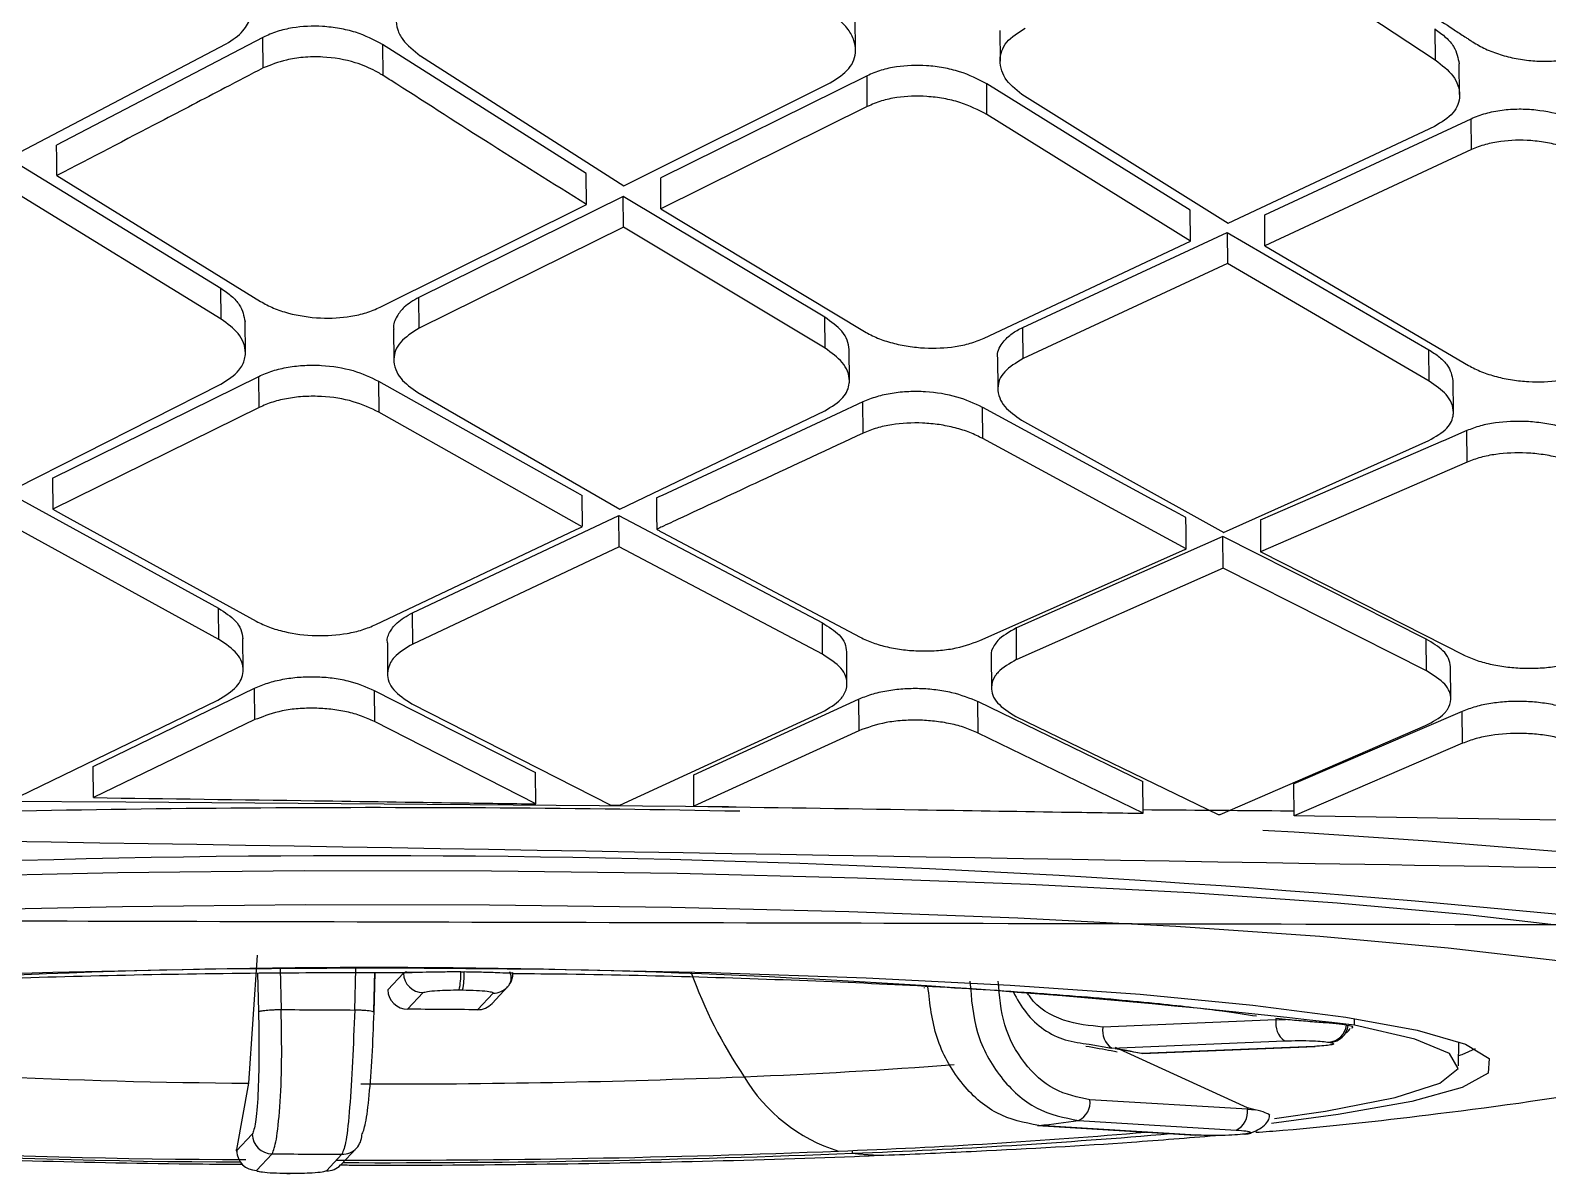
# Model space of a CAD drawing. Extents: x 832 to 912, y 781 to 934.
# Drawn here: x 855.967 to 856.864, y 877.832 to 878.508 of the extents above; entities that cross this region are included whole.
import ezdxf

# ---------------------------------------------------------------- set-up
doc = ezdxf.new("R2010")
doc.units = 0
doc.header["$MEASUREMENT"] = 0
doc.layers.add('1', color=4, linetype='Continuous')

# ---------------------------------------------------------------- blocks, each defined once
blk = doc.blocks.new('pillow top view')
at = {"layer": '1', "color": 3, "linetype": 'Continuous', "lineweight": 25}
for p, q in [((4.05347, -5.31982), (4.17063, -5.40407)), ((3.47854, -5.36321), (3.35411, -5.4219)), ((3.47798, -5.38127), (3.47854, -5.36322)), ((3.33225, -5.4253), (3.4567, -5.36615)), ((3.54906, -5.3703), (3.5485, -5.38837)), ((3.66632, -5.45129), (3.54906, -5.3703)), ((3.82834, -5.38438), (3.8289, -5.36625)), ((3.5711, -5.3778), (3.68833, -5.45935)), ((3.91405, -5.37642), (3.91348, -5.39457)), ((4.1712, -5.38586), (4.17063, -5.40403)), ((3.83453, -5.40009), (3.71021, -5.45557)), ((3.83397, -5.41826), (3.83453, -5.40011)), ((3.68833, -5.45935), (3.81268, -5.40338)), ((3.90448, -5.42589), (3.90504, -5.40772)), ((4.02235, -5.48709), (3.90504, -5.40771)), ((4.18421, -5.42522), (4.18477, -5.40698)), ((3.83397, -5.41826), (3.70964, -5.47377)), ((4.04434, -5.4959), (3.92705, -5.41591)), ((4.02178, -5.5054), (3.90448, -5.42589)), ((3.33152, -5.43254), (3.44773, -5.51041)), ((3.35355, -5.43999), (3.47087, -5.5191)), ((4.16857, -5.44338), (4.04433, -5.4959)), ((4.06622, -5.49167), (4.19044, -5.43968)), ((4.18987, -5.45798), (4.19044, -5.4397)), ((3.44716, -5.52859), (3.33095, -5.45066)), ((3.66576, -5.46947), (3.66632, -5.4513)), ((3.70964, -5.47377), (3.71021, -5.45559)), ((4.18987, -5.45798), (4.06565, -5.51001)), ((3.54141, -5.52529), (3.66575, -5.46947)), ((3.68762, -5.46563), (3.56449, -5.52045)), ((3.68705, -5.48386), (3.68762, -5.46567)), ((3.80389, -5.54174), (3.68763, -5.46563)), ((3.70964, -5.47377), (3.82701, -5.55115)), ((3.68705, -5.48386), (3.56392, -5.5387)), ((3.80332, -5.56006), (3.68706, -5.48386)), ((4.02178, -5.5054), (4.02235, -5.4871)), ((4.06565, -5.51001), (4.06622, -5.4917)), ((3.89754, -5.55777), (4.02178, -5.5054)), ((3.92063, -5.55247), (4.04366, -5.5011)), ((4.04366, -5.50113), (4.04309, -5.51946)), ((4.04366, -5.5011), (4.15999, -5.57517)), ((3.44716, -5.52859), (3.44773, -5.51041)), ((4.06565, -5.51001), (4.18309, -5.5854)), ((3.56392, -5.5387), (3.56449, -5.52046)), ((4.04309, -5.51946), (3.92006, -5.57086)), ((4.15942, -5.59366), (4.04309, -5.51946)), ((3.46076, -5.5489), (3.46132, -5.53068)), ((3.54887, -5.53865), (3.5483, -5.55691)), ((3.80332, -5.56006), (3.80389, -5.54174)), ((3.92006, -5.57085), (3.92063, -5.55248)), ((3.81694, -5.57968), (3.81751, -5.56132)), ((3.32192, -5.62366), (3.44547, -5.56707)), ((3.34383, -5.61856), (3.46815, -5.56331)), ((3.46758, -5.58158), (3.46815, -5.56332)), ((3.53872, -5.56897), (3.53815, -5.58726)), ((3.53872, -5.56897), (3.65356, -5.63963)), ((3.90504, -5.56977), (3.90447, -5.58817)), ((3.56159, -5.57659), (3.67823, -5.6502)), ((4.15942, -5.59366), (4.15999, -5.57517)), ((3.46756, -5.58167), (3.34326, -5.63685)), ((3.65569, -5.6598), (3.53815, -5.58727)), ((3.67823, -5.6502), (3.80168, -5.59698)), ((3.82438, -5.59265), (3.80814, -5.59942)), ((3.82381, -5.61107), (3.82438, -5.59266)), ((4.17306, -5.6125), (4.17364, -5.59397)), ((3.80814, -5.59942), (3.70352, -5.64311)), ((3.89436, -5.61712), (3.89494, -5.59867)), ((3.99305, -5.65718), (3.89517, -5.59882)), ((3.91778, -5.60712), (4.0345, -5.67827)), ((3.34383, -5.61856), (3.34326, -5.63684)), ((4.01196, -5.68709), (3.89436, -5.61712)), ((4.18055, -5.62382), (4.16644, -5.62927)), ((4.17997, -5.64244), (4.18055, -5.62383)), ((3.32125, -5.6286), (3.43883, -5.69931)), ((4.03449, -5.67827), (4.15783, -5.62882)), ((4.16643, -5.62927), (4.06377, -5.66905)), ((3.34326, -5.63683), (3.34936, -5.6406)), ((3.34936, -5.64058), (3.46083, -5.7079)), ((3.65357, -5.63963), (3.65625, -5.64125)), ((3.65624, -5.64127), (3.65567, -5.65969)), ((4.17997, -5.64244), (4.05587, -5.69056)), ((3.43826, -5.71771), (3.32068, -5.64692)), ((3.55336, -5.70654), (3.6776, -5.65398)), ((3.65165, -5.66149), (3.65564, -5.65981)), ((3.67703, -5.67243), (3.6776, -5.654)), ((3.67761, -5.65396), (3.79526, -5.7222)), ((4.00621, -5.66481), (3.99305, -5.65718)), ((3.53139, -5.71268), (3.65165, -5.66149)), ((3.70296, -5.66499), (3.81723, -5.73157)), ((4.01254, -5.66845), (4.00621, -5.66481)), ((4.06377, -5.66906), (4.05643, -5.67191)), ((3.67703, -5.67243), (3.55279, -5.72503)), ((3.79468, -5.74077), (3.67703, -5.67243)), ((3.88782, -5.7364), (4.01107, -5.68743)), ((4.03391, -5.68068), (3.90978, -5.72977)), ((4.03333, -5.69935), (4.03391, -5.68072)), ((4.15166, -5.74606), (4.0339, -5.68067)), ((4.05633, -5.69082), (4.17361, -5.7563)), ((3.43826, -5.71771), (3.43883, -5.69931)), ((4.03333, -5.69935), (3.9092, -5.74842)), ((4.15107, -5.76485), (4.03333, -5.69934)), ((3.55278, -5.72503), (3.55336, -5.70657)), ((3.45192, -5.73628), (3.45249, -5.71785)), ((3.53777, -5.72365), (3.53719, -5.74212)), ((3.79468, -5.74077), (3.79526, -5.7222)), ((3.90919, -5.74842), (3.90977, -5.72977)), ((3.80836, -5.75854), (3.80894, -5.73994)), ((3.36101, -5.78975), (3.45826, -5.74744)), ((3.45768, -5.76592), (3.45826, -5.74745)), ((3.89421, -5.74591), (3.89363, -5.76458)), ((4.15107, -5.76485), (4.15166, -5.74606)), ((3.3167, -5.80589), (3.43631, -5.75358)), ((3.52887, -5.75148), (3.5283, -5.76997)), ((3.52887, -5.75148), (3.62231, -5.80377)), ((3.45768, -5.76592), (3.36043, -5.80822)), ((3.55087, -5.76033), (3.66592, -5.82479)), ((3.71565, -5.80884), (3.81475, -5.76815)), ((3.81475, -5.76818), (3.81417, -5.7868)), ((4.16479, -5.78171), (4.16537, -5.7629)), ((3.62173, -5.82236), (3.5283, -5.76997)), ((3.67138, -5.82509), (3.79279, -5.77494)), ((3.88478, -5.791), (3.88536, -5.77232)), ((3.88537, -5.77233), (3.98092, -5.82343)), ((3.81417, -5.7868), (3.71507, -5.82749)), ((3.90733, -5.78195), (4.02456, -5.84471)), ((3.36043, -5.80822), (3.36101, -5.78975)), ((3.98034, -5.84222), (3.88479, -5.79099)), ((4.17123, -5.78953), (4.07, -5.82838)), ((4.17064, -5.8084), (4.17123, -5.78957)), ((3.37956, -5.81169), (3.1756, -5.80222)), ((3.62173, -5.82237), (3.62231, -5.8038)), ((4.02576, -5.84478), (4.14924, -5.7971)), ((3.7354, -5.82861), (3.37956, -5.81169)), ((3.71507, -5.82748), (3.71565, -5.80884)), ((4.17064, -5.8084), (4.06942, -5.84723)), ((3.98034, -5.84222), (3.98092, -5.82347)), ((4.06941, -5.84722), (4.07, -5.82838)), ((4.31223, -5.86102), (4.06941, -5.84722))]:
    blk.add_line(p, q, dxfattribs=at)
at = {"layer": '1', "color": 3, "linetype": 'Continuous', "lineweight": 25, "flags": 128}
for points in [[(3.35355, -5.43999), (3.35387, -5.42987), (3.35411, -5.42191)], [(3.70016, -5.64451), (3.69984, -5.65486), (3.69958, -5.66298)], [(4.01196, -5.68709), (4.01228, -5.67665), (4.01254, -5.66845)], [(4.05645, -5.6719), (4.05612, -5.68235), (4.05587, -5.69056)]]:
    blk.add_lwpolyline(points, dxfattribs=at)
at = {"layer": '1', "color": 3, "linetype": 'Continuous', "lineweight": 25}
for points, knots in [([(4.33222, -1.91819), (4.37615, -2.05202), (4.46414, -2.32008), (4.58992, -2.7209), (4.71185, -3.11896), (4.8279, -3.51184), (4.93822, -3.8969), (5.03352, -4.23913), (5.11498, -4.53486), (5.18361, -4.78407), (5.24644, -5.0114), (5.30431, -5.21191), (5.35546, -5.38609), (5.40006, -5.53543), (5.43883, -5.66484), (5.4612, -5.73715), (5.47239, -5.7733)], [0, 0, 0, 0, 0.082589, 0.165416, 0.24837, 0.331192, 0.414034, 0.497446, 0.56062, 0.623393, 0.686188, 0.749611, 0.812567, 0.875073, 0.937549, 1, 1, 1, 1]), ([(4.29955, -1.92834), (4.33991, -2.06047), (4.4207, -2.32495), (4.53313, -2.72131), (4.64096, -3.1154), (4.7429, -3.50507), (4.84022, -3.88753), (4.92542, -4.22833), (5.00039, -4.52398), (5.06579, -4.77414), (5.12845, -5.00315), (5.18871, -5.20562), (5.24508, -5.38058), (5.29672, -5.52973), (5.34485, -5.65758), (5.37292, -5.72909), (5.38695, -5.76483)], [0, 0, 0, 0, 0.082411, 0.164951, 0.247638, 0.330248, 0.412935, 0.496232, 0.559503, 0.622548, 0.685579, 0.749219, 0.81255, 0.875197, 0.937632, 1, 1, 1, 1]), ([(5.16254, -5.71699), (5.14672, -5.67993), (5.1151, -5.60584), (5.06188, -5.47615), (5.00243, -5.3291), (4.93696, -5.16155), (4.86883, -4.97164), (4.7929, -4.76036), (4.71696, -4.53307), (4.61858, -4.24651), (4.49846, -3.8956), (4.35336, -3.48116), (4.20102, -3.05905), (4.04201, -2.63322), (3.92987, -2.34806), (3.87384, -2.20559)], [0, 0, 0, 0, 0.062561, 0.125095, 0.187382, 0.249789, 0.312754, 0.37631, 0.439124, 0.501607, 0.601699, 0.701611, 0.80118, 0.900668, 1, 1, 1, 1]), ([(3.88849, -2.20063), (3.93499, -2.31884), (4.0304, -2.56134), (4.16529, -2.92083), (4.29822, -3.28421), (4.42385, -3.63862), (4.54323, -3.98279), (4.63459, -4.24928), (4.70171, -4.44513), (4.74735, -4.57917), (4.79163, -4.70904), (4.83403, -4.83305), (4.87514, -4.9492), (4.91395, -5.05924), (4.94951, -5.16211), (4.98371, -5.25734), (5.01474, -5.34013), (5.04196, -5.41128), (5.06675, -5.47739), (5.08991, -5.53862), (5.11537, -5.60226), (5.14287, -5.6615), (5.15672, -5.69966), (5.16302, -5.71702)], [0, 0, 0, 0, 0.082249, 0.168726, 0.250938, 0.337838, 0.421226, 0.501438, 0.538138, 0.573957, 0.608923, 0.645818, 0.681064, 0.714276, 0.751294, 0.786327, 0.81865, 0.848238, 0.87506, 0.90615, 0.934321, 0.970126, 1, 1, 1, 1]), ([(3.48667, -3.04643), (3.56128, -3.18289), (3.71085, -3.45648), (3.9182, -3.85929), (4.11333, -4.24858), (4.27446, -4.57818), (4.40569, -4.84839), (4.51016, -5.06345), (4.60743, -5.26186), (4.6972, -5.44124), (4.78021, -5.6021), (4.82809, -5.68841), (4.85198, -5.73147)], [0, 0, 0, 0, 0.128088, 0.256805, 0.38361, 0.50883, 0.593009, 0.67492, 0.754537, 0.836903, 0.918629, 1, 1, 1, 1]), ([(4.07605, -5.30961), (4.09803, -5.32575), (4.12959, -5.3489), (4.16534, -5.37456), (4.18115, -5.38581), (4.188, -5.39069), (4.1913, -5.39302), (4.19256, -5.39392), (4.19319, -5.39437)], [0, 0, 0, 0, 0.562918, 0.808024, 0.915709, 0.967637, 0.983716, 1, 1, 1, 1]), ([(3.4567, -5.36616), (3.46044, -5.3639), (3.46746, -5.35966), (3.4721, -5.35128), (3.47275, -5.34362), (3.47027, -5.33587), (3.46568, -5.33003), (3.46104, -5.32615), (3.45942, -5.32467), (3.45884, -5.32414)], [0, 0, 0, 0, 0.2171551, 0.4080715, 0.5726587, 0.7109035, 0.9076097, 0.9667724, 1, 1, 1, 1]), ([(3.57321, -5.33622), (3.57269, -5.33647), (3.57123, -5.33718), (3.56691, -5.33968), (3.56034, -5.34535), (3.55695, -5.35365), (3.55798, -5.36169), (3.56147, -5.36954), (3.56732, -5.37456), (3.57109, -5.3778)], [0, 0, 0, 0, 0.027526, 0.078471, 0.250161, 0.499442, 0.636013, 0.765093, 1, 1, 1, 1]), ([(3.54907, -5.37029), (3.5441, -5.36739), (3.53659, -5.363), (3.52397, -5.35956), (3.51139, -5.35754), (3.49856, -5.35767), (3.48669, -5.35989), (3.48132, -5.36207), (3.47854, -5.3632)], [0, 0, 0, 0, 0.246131, 0.372295, 0.500368, 0.730427, 0.860368, 1, 1, 1, 1]), ([(3.81268, -5.40339), (3.81689, -5.40095), (3.82529, -5.39609), (3.82884, -5.3867), (3.82796, -5.37871), (3.82476, -5.372), (3.82012, -5.36698), (3.81638, -5.36407), (3.81518, -5.36301), (3.81478, -5.36266)], [0, 0, 0, 0, 0.249746, 0.498459, 0.627674, 0.774881, 0.932447, 0.977427, 1, 1, 1, 1]), ([(3.47798, -5.38127), (3.47029, -5.3849), (3.44955, -5.39469), (3.40807, -5.41428), (3.37429, -5.43021), (3.35355, -5.43999)], [0, 0, 0, 0, 0.185472, 0.5, 1, 1, 1, 1]), ([(3.5485, -5.38837), (3.54834, -5.38829), (3.54791, -5.38808), (3.54653, -5.38719), (3.54185, -5.38426), (3.53116, -5.37925), (3.51604, -5.37602), (3.50216, -5.37569), (3.48958, -5.37714), (3.48242, -5.37969), (3.47798, -5.38127)], [0, 0, 0, 0, 0.009123, 0.024538, 0.074531, 0.251184, 0.500268, 0.650083, 0.783383, 1, 1, 1, 1]), ([(3.92705, -5.41592), (3.92327, -5.41274), (3.91741, -5.40781), (3.91391, -5.40016), (3.91292, -5.3924), (3.91651, -5.38297), (3.92491, -5.3781), (3.92912, -5.37567)], [0, 0, 0, 0, 0.234544, 0.36383, 0.500926, 0.750036, 1, 1, 1, 1]), ([(3.66575, -5.46947), (3.64633, -5.45627), (3.6088, -5.43076), (3.57114, -5.40412), (3.55265, -5.39131), (3.55233, -5.39108), (3.55224, -5.39101), (3.55103, -5.39021), (3.54982, -5.38934), (3.54861, -5.38844), (3.54852, -5.38839), (3.5485, -5.38838), (3.5485, -5.38837)], [0, 0, 0, 0, 0.496895, 0.960011, 0.966047, 0.967674, 0.96828, 0.968368, 0.997887, 0.999402, 0.999936, 1, 1, 1, 1]), ([(4.1712, -5.38586), (4.17339, -5.38759), (4.17773, -5.391), (4.18344, -5.39832), (4.18418, -5.40358), (4.18465, -5.40699)], [0, 0, 0, 0, 0.265859, 0.524127, 1, 1, 1, 1]), ([(3.90504, -5.40771), (3.90006, -5.40484), (3.89253, -5.40051), (3.8799, -5.39703), (3.8673, -5.39495), (3.85449, -5.39495), (3.84265, -5.39698), (3.8373, -5.39903), (3.83453, -5.40009)], [0, 0, 0, 0, 0.246352, 0.372406, 0.500286, 0.730557, 0.860468, 1, 1, 1, 1]), ([(4.19319, -5.39437), (4.19558, -5.39592), (4.20037, -5.399), (4.20907, -5.40266), (4.21847, -5.40541), (4.22822, -5.40711), (4.23846, -5.40777), (4.24879, -5.40721), (4.25748, -5.40529), (4.26198, -5.40366), (4.26366, -5.40305)], [0, 0, 0, 0, 0.124901, 0.249759, 0.374787, 0.500091, 0.622293, 0.766305, 0.912629, 1, 1, 1, 1]), ([(4.17063, -5.40407), (4.17444, -5.40729), (4.18033, -5.41227), (4.1838, -5.41985), (4.18476, -5.42741), (4.18115, -5.43653), (4.17277, -5.44109), (4.16858, -5.44338)], [0, 0, 0, 0, 0.235741, 0.364658, 0.500763, 0.749747, 1, 1, 1, 1]), ([(3.90448, -5.42589), (3.8995, -5.42303), (3.89197, -5.41869), (3.87933, -5.41521), (3.86673, -5.41313), (3.85392, -5.41312), (3.84208, -5.41515), (3.83674, -5.4172), (3.83397, -5.41826)], [0, 0, 0, 0, 0.246337, 0.37239, 0.500271, 0.730594, 0.860499, 1, 1, 1, 1]), ([(4.19044, -5.43968), (4.19327, -5.43866), (4.19882, -5.43667), (4.20868, -5.43517), (4.2188, -5.43489), (4.23183, -5.43609), (4.24729, -5.43995), (4.2565, -5.44528), (4.26093, -5.44784)], [0, 0, 0, 0, 0.14305, 0.280701, 0.413089, 0.540343, 0.779105, 1, 1, 1, 1]), ([(4.26036, -5.46615), (4.25992, -5.46593), (4.25858, -5.46526), (4.25366, -5.4621), (4.24577, -5.45855), (4.23507, -5.45554), (4.22251, -5.45342), (4.20974, -5.45328), (4.19794, -5.4551), (4.19262, -5.457), (4.18987, -5.45799)], [0, 0, 0, 0, 0.0247184, 0.074696, 0.2510237, 0.3742962, 0.5008329, 0.7312498, 0.8609096, 1, 1, 1, 1]), ([(3.44772, -5.51041), (3.44989, -5.512), (3.45417, -5.51515), (3.45993, -5.52212), (3.46074, -5.5273), (3.46126, -5.53068)], [0, 0, 0, 0, 0.260776, 0.515971, 1, 1, 1, 1]), ([(3.47087, -5.5191), (3.47331, -5.52055), (3.47815, -5.52344), (3.48971, -5.5278), (3.50562, -5.5309), (3.52161, -5.53059), (3.53343, -5.5284), (3.5387, -5.52634), (3.54141, -5.52529)], [0, 0, 0, 0, 0.128074, 0.254236, 0.50057, 0.734249, 0.863183, 1, 1, 1, 1]), ([(3.56449, -5.52045), (3.56127, -5.52216), (3.55559, -5.52518), (3.55066, -5.5314), (3.54857, -5.53582), (3.54894, -5.53846), (3.54897, -5.53865)], [0, 0, 0, 0, 0.358914, 0.634687, 0.974177, 1, 1, 1, 1]), ([(3.44548, -5.56708), (3.44963, -5.56463), (3.45655, -5.56057), (3.46005, -5.55388), (3.46104, -5.54846), (3.46025, -5.54331), (3.45664, -5.53608), (3.45085, -5.53151), (3.44716, -5.5286)], [0, 0, 0, 0, 0.248695, 0.413883, 0.499183, 0.640335, 0.770953, 1, 1, 1, 1]), ([(-5.25368, -5.53677), (-5.15456, -5.54067), (-4.95245, -5.54863), (-4.66402, -5.55976), (-4.40503, -5.56968), (-4.196, -5.57765), (-4.01994, -5.58433), (-3.85576, -5.59055), (-3.68111, -5.59715), (-3.46582, -5.60528), (-3.20411, -5.61515), (-2.89148, -5.62693), (-2.55016, -5.63978), (-2.02547, -5.65968), (-1.33762, -5.68613), (-0.50485, -5.71914), (0.42983, -5.757), (1.47143, -5.80044), (2.36703, -5.83885), (3.00543, -5.8661), (3.40365, -5.88307), (3.83664, -5.90146), (4.28532, -5.92042), (4.58969, -5.93293), (4.73766, -5.93901)], [0, 0, 0, 0, 0.029764, 0.060686, 0.086609, 0.107532, 0.123453, 0.139473, 0.156828, 0.175894, 0.204114, 0.235404, 0.269759, 0.306592, 0.392937, 0.476282, 0.556631, 0.673579, 0.789037, 0.825557, 0.865275, 0.908612, 0.955569, 1, 1, 1, 1]), ([(3.56392, -5.5387), (3.55973, -5.54112), (3.55134, -5.54597), (3.54773, -5.55484), (3.54874, -5.56226), (3.55231, -5.56937), (3.55799, -5.5738), (3.56159, -5.57659)], [0, 0, 0, 0, 0.248843, 0.498576, 0.642413, 0.774046, 1, 1, 1, 1]), ([(3.81745, -5.56132), (3.81731, -5.55949), (3.81706, -5.55588), (3.81333, -5.54901), (3.80756, -5.54457), (3.80389, -5.54174)], [0, 0, 0, 0, 0.271166, 0.53663, 1, 1, 1, 1]), ([(3.82701, -5.55116), (3.82945, -5.55258), (3.8343, -5.5554), (3.84308, -5.55865), (3.85244, -5.56101), (3.86504, -5.56278), (3.87781, -5.56268), (3.8896, -5.56068), (3.89484, -5.55876), (3.89755, -5.55778)], [0, 0, 0, 0, 0.127983, 0.253953, 0.378195, 0.501104, 0.73439, 0.863197, 1, 1, 1, 1]), ([(3.90514, -5.56977), (3.90511, -5.5696), (3.90464, -5.56666), (3.90725, -5.56182), (3.91279, -5.55634), (3.91767, -5.55369), (3.92034, -5.55259), (3.92063, -5.55247)], [0, 0, 0, 0, 0.023704, 0.424551, 0.7212, 0.969632, 1, 1, 1, 1]), ([(3.46815, -5.5633), (3.47083, -5.56226), (3.47613, -5.56021), (3.48555, -5.55841), (3.4954, -5.5577), (3.50845, -5.55827), (3.52446, -5.56144), (3.53403, -5.56649), (3.53872, -5.56897)], [0, 0, 0, 0, 0.135486, 0.267666, 0.39671, 0.52282, 0.76588, 1, 1, 1, 1]), ([(3.80169, -5.59698), (3.80582, -5.59468), (3.8136, -5.59035), (3.81656, -5.58377), (3.8171, -5.57854), (3.81643, -5.57432), (3.81282, -5.56735), (3.80701, -5.5629), (3.80332, -5.56006)], [0, 0, 0, 0, 0.248752, 0.467826, 0.498985, 0.640648, 0.771448, 1, 1, 1, 1]), ([(3.92006, -5.57085), (3.91588, -5.57314), (3.9075, -5.57771), (3.90389, -5.58615), (3.90491, -5.59328), (3.90848, -5.60013), (3.91418, -5.60442), (3.91778, -5.60713)], [0, 0, 0, 0, 0.248783, 0.498665, 0.642828, 0.774544, 1, 1, 1, 1]), ([(3.53815, -5.58727), (3.53343, -5.5848), (3.52383, -5.57978), (3.50776, -5.57664), (3.49471, -5.5761), (3.48489, -5.57682), (3.4755, -5.57861), (3.47023, -5.58064), (3.46756, -5.58166)], [0, 0, 0, 0, 0.235279, 0.478667, 0.604646, 0.733389, 0.865115, 1, 1, 1, 1]), ([(4.15999, -5.57517), (4.16215, -5.57667), (4.16645, -5.57965), (4.17224, -5.5862), (4.17304, -5.59089), (4.17356, -5.59397)], [0, 0, 0, 0, 0.259226, 0.514102, 1, 1, 1, 1]), ([(3.89494, -5.59867), (3.89023, -5.59625), (3.88066, -5.59133), (3.86462, -5.58813), (3.85158, -5.58749), (3.84174, -5.5881), (3.83233, -5.58975), (3.82705, -5.59168), (3.82438, -5.59265)], [0, 0, 0, 0, 0.234332, 0.477105, 0.603066, 0.732038, 0.864274, 1, 1, 1, 1]), ([(4.18308, -5.5854), (4.18552, -5.58679), (4.19037, -5.58953), (4.19918, -5.59274), (4.20856, -5.59509), (4.22117, -5.59691), (4.23393, -5.59694), (4.24568, -5.59516), (4.25091, -5.59339), (4.2536, -5.59248)], [0, 0, 0, 0, 0.128025, 0.253934, 0.378099, 0.500967, 0.734028, 0.862921, 1, 1, 1, 1]), ([(4.15784, -5.62882), (4.16197, -5.62667), (4.16977, -5.62261), (4.17269, -5.61638), (4.17321, -5.61141), (4.17255, -5.6074), (4.16893, -5.60072), (4.16311, -5.5964), (4.15941, -5.59366)], [0, 0, 0, 0, 0.248684, 0.470222, 0.49911, 0.641319, 0.772279, 1, 1, 1, 1]), ([(3.89436, -5.61712), (3.89195, -5.61578), (3.88716, -5.61311), (3.87842, -5.60999), (3.86902, -5.60771), (3.8563, -5.606), (3.84342, -5.60618), (3.83165, -5.60822), (3.82647, -5.6101), (3.82381, -5.61107)], [0, 0, 0, 0, 0.126594, 0.252092, 0.376875, 0.501303, 0.737037, 0.865157, 1, 1, 1, 1]), ([(3.82381, -5.61107), (3.8031, -5.61971), (3.76696, -5.63479), (3.72692, -5.65158), (3.70657, -5.66005), (3.70141, -5.66223), (3.70006, -5.66278), (3.6997, -5.66294), (3.6996, -5.66298), (3.69958, -5.66298)], [0, 0, 0, 0, 0.499995, 0.87287, 0.967153, 0.991257, 0.997548, 0.999749, 1, 1, 1, 1]), ([(4.25109, -5.63021), (4.24868, -5.62891), (4.24387, -5.62634), (4.23511, -5.62329), (4.2257, -5.62104), (4.21297, -5.61931), (4.20009, -5.61937), (4.18836, -5.6212), (4.18319, -5.62293), (4.18054, -5.62381)], [0, 0, 0, 0, 0.126883, 0.252401, 0.376991, 0.501172, 0.736661, 0.864848, 1, 1, 1, 1]), ([(3.70352, -5.64311), (3.70289, -5.64337), (3.70177, -5.64384), (3.70065, -5.64431), (3.70016, -5.64451)], [0, 0, 0, 0, 0.560073, 1, 1, 1, 1]), ([(4.25051, -5.64885), (4.2481, -5.64755), (4.24329, -5.64498), (4.23453, -5.64192), (4.22512, -5.63968), (4.21239, -5.63793), (4.19951, -5.63799), (4.18778, -5.63982), (4.18262, -5.64155), (4.17997, -5.64243)], [0, 0, 0, 0, 0.126873, 0.252381, 0.376981, 0.501138, 0.736684, 0.86488, 1, 1, 1, 1]), ([(4.71869, -5.91168), (4.7181, -5.91165), (4.71342, -5.91139), (4.69779, -5.91053), (4.64207, -5.90749), (4.43409, -5.89602), (3.62477, -5.85042), (2.02437, -5.75709), (0.57903, -5.69353), (-0.25337, -5.65692)], [0, 0, 0, 0, 0.000353, 0.002828, 0.009436, 0.033986, 0.128384, 0.498019, 1, 1, 1, 1]), ([(3.69959, -5.66298), (3.70022, -5.66336), (3.70134, -5.66402), (3.70246, -5.66469), (3.70295, -5.66499)], [0, 0, 0, 0, 0.559988, 1, 1, 1, 1]), ([(4.01107, -5.68743), (4.01124, -5.68737), (4.01153, -5.68725), (4.01183, -5.68714), (4.01196, -5.68709)], [0, 0, 0, 0, 0.559516, 1, 1, 1, 1]), ([(4.05633, -5.69083), (4.05624, -5.69078), (4.05609, -5.69069), (4.05593, -5.6906), (4.05587, -5.69057)], [0, 0, 0, 0, 0.559801, 1, 1, 1, 1]), ([(3.43883, -5.69931), (3.44241, -5.70185), (3.44815, -5.70592), (3.452, -5.71245), (3.45226, -5.71604), (3.4524, -5.71786)], [0, 0, 0, 0, 0.449427, 0.721006, 1, 1, 1, 1]), ([(3.46082, -5.7079), (3.46329, -5.70923), (3.46817, -5.71184), (3.47973, -5.7157), (3.49571, -5.71836), (3.51178, -5.71784), (3.52358, -5.71561), (3.52875, -5.71367), (3.53139, -5.71268)], [0, 0, 0, 0, 0.130185, 0.25694, 0.500267, 0.738329, 0.866234, 1, 1, 1, 1]), ([(3.53787, -5.72365), (3.53784, -5.72349), (3.53742, -5.72119), (3.53941, -5.7172), (3.54406, -5.7113), (3.54992, -5.70831), (3.55336, -5.70656)], [0, 0, 0, 0, 0.02323, 0.344944, 0.615204, 1, 1, 1, 1]), ([(3.43632, -5.75358), (3.44055, -5.75122), (3.44875, -5.74666), (3.45161, -5.74014), (3.45217, -5.7336), (3.4502, -5.72645), (3.44223, -5.72062), (3.43826, -5.71772)], [0, 0, 0, 0, 0.249475, 0.482542, 0.500357, 0.751075, 1, 1, 1, 1]), ([(3.79526, -5.7222), (3.79884, -5.72464), (3.80458, -5.72854), (3.80845, -5.73479), (3.80871, -5.73821), (3.80885, -5.73994)], [0, 0, 0, 0, 0.448222, 0.72006, 1, 1, 1, 1]), ([(3.55278, -5.72503), (3.54851, -5.72736), (3.5428, -5.73047), (3.5384, -5.7364), (3.53633, -5.74279), (3.53893, -5.75181), (3.54689, -5.7575), (3.55086, -5.76034)], [0, 0, 0, 0, 0.24925, 0.333558, 0.5006, 0.751122, 1, 1, 1, 1]), ([(3.81723, -5.73157), (3.81966, -5.73282), (3.82442, -5.73527), (3.83312, -5.73808), (3.84245, -5.7401), (3.85226, -5.74121), (3.86207, -5.74139), (3.87485, -5.74046), (3.88264, -5.73802), (3.88782, -5.7364)], [0, 0, 0, 0, 0.128331, 0.251114, 0.376284, 0.5004, 0.623509, 0.749634, 1, 1, 1, 1]), ([(3.90977, -5.72977), (3.90547, -5.73196), (3.89971, -5.7349), (3.89551, -5.74049), (3.89384, -5.74362), (3.89427, -5.7458), (3.89429, -5.74591)], [0, 0, 0, 0, 0.490475, 0.655748, 0.982827, 1, 1, 1, 1]), ([(3.45825, -5.74744), (3.46083, -5.74645), (3.46595, -5.7445), (3.47508, -5.74265), (3.48473, -5.74174), (3.49464, -5.74188), (3.50434, -5.74302), (3.51669, -5.7457), (3.52401, -5.74917), (3.52888, -5.75148)], [0, 0, 0, 0, 0.130506, 0.258878, 0.385381, 0.510355, 0.634094, 0.756906, 1, 1, 1, 1]), ([(3.7928, -5.77494), (3.7971, -5.77272), (3.80155, -5.77042), (3.80437, -5.76747), (3.80511, -5.76666), (3.80722, -5.76392), (3.80926, -5.75806), (3.80665, -5.74921), (3.79866, -5.74358), (3.79468, -5.74077)], [0, 0, 0, 0, 0.249316, 0.257917, 0.273064, 0.322974, 0.50075, 0.751378, 1, 1, 1, 1]), ([(3.90919, -5.74842), (3.9049, -5.7506), (3.90007, -5.75306), (3.89679, -5.75668), (3.89468, -5.7595), (3.89278, -5.7652), (3.89536, -5.77377), (3.90335, -5.77923), (3.90733, -5.78196)], [0, 0, 0, 0, 0.249122, 0.280518, 0.332974, 0.500687, 0.751401, 1, 1, 1, 1]), ([(4.1653, -5.7629), (4.16515, -5.76126), (4.16486, -5.75805), (4.16101, -5.75213), (4.15525, -5.7484), (4.15166, -5.74606)], [0, 0, 0, 0, 0.281186, 0.551081, 1, 1, 1, 1]), ([(4.1736, -5.75631), (4.17607, -5.75753), (4.18093, -5.75992), (4.18977, -5.76265), (4.19908, -5.76458), (4.20876, -5.76565), (4.21848, -5.76588), (4.23127, -5.76508), (4.23902, -5.76285), (4.24419, -5.76137)], [0, 0, 0, 0, 0.130335, 0.256806, 0.379918, 0.500283, 0.623232, 0.749276, 1, 1, 1, 1]), ([(3.5283, -5.76997), (3.52586, -5.76871), (3.52102, -5.76623), (3.51224, -5.76342), (3.50294, -5.76149), (3.49326, -5.76047), (3.48345, -5.76042), (3.47152, -5.76137), (3.46274, -5.76436), (3.45817, -5.76576), (3.45768, -5.76591)], [0, 0, 0, 0, 0.12915, 0.255314, 0.37883, 0.500075, 0.623657, 0.750218, 0.973072, 1, 1, 1, 1]), ([(3.81475, -5.76815), (3.81733, -5.76722), (3.82243, -5.76538), (3.83156, -5.76365), (3.84121, -5.76282), (3.85112, -5.763), (3.86082, -5.76413), (3.87318, -5.76676), (3.8805, -5.7701), (3.88536, -5.77233)], [0, 0, 0, 0, 0.130858, 0.259327, 0.385771, 0.510551, 0.634073, 0.756739, 1, 1, 1, 1]), ([(4.14924, -5.7971), (4.15354, -5.79502), (4.15828, -5.79274), (4.16151, -5.78939), (4.16368, -5.78674), (4.16566, -5.78123), (4.16308, -5.77291), (4.15506, -5.76753), (4.15107, -5.76485)], [0, 0, 0, 0, 0.249219, 0.275041, 0.325673, 0.500962, 0.751744, 1, 1, 1, 1]), ([(3.88478, -5.791), (3.88234, -5.78979), (3.8775, -5.7874), (3.86871, -5.78469), (3.8594, -5.7828), (3.84971, -5.78178), (3.83996, -5.78167), (3.82716, -5.78268), (3.81936, -5.78515), (3.81417, -5.7868)], [0, 0, 0, 0, 0.12951, 0.255781, 0.379264, 0.500408, 0.623638, 0.749667, 1, 1, 1, 1]), ([(4.24184, -5.79384), (4.23943, -5.79271), (4.23466, -5.79047), (4.22596, -5.78785), (4.21666, -5.78598), (4.20707, -5.78497), (4.19745, -5.78477), (4.18804, -5.78543), (4.17895, -5.78696), (4.17383, -5.78866), (4.17122, -5.78953)], [0, 0, 0, 0, 0.127618, 0.252678, 0.375709, 0.49729, 0.616022, 0.73909, 0.866942, 1, 1, 1, 1]), ([(4.24125, -5.81274), (4.2388, -5.81159), (4.23396, -5.80932), (4.22517, -5.80671), (4.21584, -5.80488), (4.20312, -5.80356), (4.19018, -5.80387), (4.17839, -5.80583), (4.17326, -5.80753), (4.17064, -5.8084)], [0, 0, 0, 0, 0.129789, 0.256077, 0.379379, 0.50027, 0.738431, 0.866231, 1, 1, 1, 1]), ([(3.36043, -5.80822), (3.40398, -5.81056), (3.47605, -5.81443), (3.56315, -5.81918), (3.6067, -5.82154), (3.62173, -5.82236)], [0, 0, 0, 0, 0.499997, 0.827347, 1, 1, 1, 1]), ([(3.66592, -5.82479), (3.66694, -5.82485), (3.66876, -5.82495), (3.67058, -5.82505), (3.67138, -5.82509)], [0, 0, 0, 0, 0.559979, 1, 1, 1, 1]), ([(3.71507, -5.82748), (3.75928, -5.82992), (3.83161, -5.83391), (3.92003, -5.83887), (3.96425, -5.84132), (3.98034, -5.84222)], [0, 0, 0, 0, 0.5000015, 0.8179738, 1, 1, 1, 1]), ([(4.0695, -5.8445), (4.06684, -5.84437), (4.03714, -5.84293), (4.00744, -5.84153), (3.9804, -5.84026)], [0, 0, 0, 0, 0.089541, 1, 1, 1, 1]), ([(4.02456, -5.84471), (4.02478, -5.84473), (4.02518, -5.84475), (4.02558, -5.84477), (4.02576, -5.84478)], [0, 0, 0, 0, 0.559281, 1, 1, 1, 1])]:
    blk.add_open_spline(points, degree=3, knots=knots, dxfattribs=at)
blk = doc.blocks.new('2026 SOVEREIGN HL')
at = {"layer": '1', "color": 3, "linetype": 'Continuous', "lineweight": 25}
for p, q in [((24.37146, 80.86664), (24.36634, 80.79091)), ((24.37174, 80.85596), (24.37233, 80.83319)), ((24.38508, 80.85839), (24.38568, 80.83444)), ((24.42921, 80.83413), (24.42983, 80.85843)), ((24.44064, 80.83271), (24.44126, 80.85624)), ((24.45797, 80.85595), (24.44874, 80.84611)), ((24.45175, 80.85626), (24.4631, 80.85629)), ((24.45796, 80.85628), (24.45797, 80.85595)), ((24.45797, 80.85595), (24.45904, 80.85647)), ((24.49191, 80.85661), (24.49393, 80.8566)), ((24.52256, 80.85576), (24.52379, 80.85575)), ((24.52269, 80.85602), (24.52278, 80.85548)), ((24.52278, 80.85548), (24.52278, 80.85576)), ((24.49096, 80.84597), (24.49299, 80.84596)), ((24.5104, 80.83796), (24.51962, 80.84779)), ((24.51962, 80.84779), (24.51985, 80.84805)), ((24.76594, 80.8475), (24.76595, 80.84702)), ((24.46051, 80.83457), (24.46973, 80.8444)), ((24.51101, 80.84411), (24.50178, 80.83427)), ((24.97395, 80.82828), (24.8716, 80.82406)), ((24.97965, 80.82846), (24.97394, 80.82906)), ((24.97394, 80.82906), (24.97395, 80.82828)), ((24.97395, 80.82828), (24.97965, 80.82846)), ((25.02029, 80.82512), (25.02034, 80.82912)), ((25.01571, 80.82514), (25.01658, 80.82498)), ((24.86359, 80.81399), (24.87664, 80.81167)), ((24.87664, 80.81167), (24.979, 80.81589)), ((24.89436, 80.80841), (24.87891, 80.81116)), ((24.95708, 80.77628), (24.87898, 80.81205)), ((24.99672, 80.81263), (24.89436, 80.80841)), ((24.89485, 80.80837), (24.99721, 80.81259)), ((24.99672, 80.81263), (24.99721, 80.81259)), ((25.00522, 80.81507), (25.00609, 80.81492)), ((25.08187, 80.80115), (25.08211, 80.81534)), ((24.89485, 80.80837), (24.89436, 80.80841)), ((24.36634, 80.7909), (24.35937, 80.75163)), ((24.95707, 80.7755), (24.86394, 80.78112)), ((24.95708, 80.77628), (24.95707, 80.7755)), ((24.95707, 80.7755), (24.9617, 80.77517)), ((24.9617, 80.77517), (24.95708, 80.77628)), ((24.83295, 80.76582), (24.83366, 80.76585)), ((24.83295, 80.76582), (24.92608, 80.76021)), ((24.92679, 80.76023), (24.83366, 80.76585)), ((24.85722, 80.76881), (24.95035, 80.7632)), ((24.36861, 80.76069), (24.35939, 80.75085)), ((24.92679, 80.76023), (24.92608, 80.76021)), ((24.95534, 80.76081), (24.95418, 80.76067)), ((24.95566, 80.76071), (24.95418, 80.76067)), ((24.95534, 80.76081), (24.95681, 80.76086)), ((24.95566, 80.76071), (24.95681, 80.76086)), ((24.35937, 80.75163), (24.35948, 80.75033)), ((24.35939, 80.75085), (24.35937, 80.75163)), ((24.37116, 80.73931), (24.38038, 80.74915)), ((24.42166, 80.74885), (24.41243, 80.73902)), ((24.42104, 80.7427), (24.43027, 80.75254)), ((24.72362, 80.74944), (24.72362, 80.7511)), ((24.42104, 80.7427), (24.42087, 80.74252)), ((24.38909, 80.73741), (24.38918, 80.73746)), ((24.38909, 80.73741), (24.39112, 80.7374)), ((24.3912, 80.73745), (24.38918, 80.73746)), ((24.3912, 80.73745), (24.39112, 80.7374))]:
    blk.add_line(p, q, dxfattribs=at)
at = {"layer": '1', "color": 3, "linetype": 'Continuous', "lineweight": 25, "flags": 128}
for points in [[(24.98466, 80.93921), (24.96946, 80.94008), (24.96616, 80.94027)], [(25.4081, 80.86053), (25.40889, 80.86125), (25.41254, 80.87147), (25.40203, 80.88166), (25.3775, 80.89166), (25.33931, 80.90134), (25.28802, 80.91054), (25.22439, 80.91913), (25.14933, 80.927), (25.06394, 80.93401), (24.98466, 80.93921)], [(25.2887, 80.8423), (25.28768, 80.84621), (25.27498, 80.85581), (25.24801, 80.86518), (25.20724, 80.87417), (25.15336, 80.88262), (25.08729, 80.89038), (25.01016, 80.89732), (24.9233, 80.90332), (24.82819, 80.90829), (24.72645, 80.91213), (24.61983, 80.91478), (24.51015, 80.9162), (24.39929, 80.91635), (24.28914, 80.91525), (24.18159, 80.9129), (24.07849, 80.90934)], [(25.26723, 80.83271), (25.26003, 80.83682), (25.23355, 80.84603), (25.1935, 80.85485), (25.14059, 80.86314), (25.0757, 80.87077), (24.99996, 80.87758), (24.91465, 80.88348), (24.82124, 80.88836), (24.72133, 80.89213), (24.61662, 80.89473), (24.50891, 80.89613), (24.40004, 80.89628), (24.29187, 80.89519), (24.18625, 80.89288), (24.08499, 80.88939)], [(24.15855, 80.8535), (24.25068, 80.85659), (24.34707, 80.85845), (24.44555, 80.85903), (24.54394, 80.85833), (24.64003, 80.85636), (24.73168, 80.85316), (24.81683, 80.84881), (24.89359, 80.8434), (24.96024, 80.83705), (25.01529, 80.82991), (25.05752, 80.82214), (25.08598, 80.8139), (25.10003, 80.80538), (25.09936, 80.79678), (25.08399, 80.78828), (25.05426, 80.78008), (25.01082, 80.77235), (24.97124, 80.76714)], [(24.97309, 80.77009), (25.00329, 80.77443), (25.04447, 80.78242), (25.07079, 80.79088), (25.0816, 80.79959), (25.07664, 80.80835), (25.05604, 80.81692), (25.02029, 80.82512)], [(25.08197, 80.80717), (25.08399, 80.8079), (25.0919, 80.81128)]]:
    blk.add_lwpolyline(points, dxfattribs=at)
at = {"layer": '1', "color": 3, "linetype": 'Continuous', "lineweight": 25}
for centre, radius, start, end in [((24.44177, 70.19186), 10.76188, 88.854899, 91.869417), ((24.43405, 73.71007), 7.21523, 83.528356, 93.28075), ((24.44003, 75.9089), 4.95034, 83.26852, 93.162), ((24.46983, 80.85627), 0.01187, 181.56819, 269.53917), ((24.45216, 80.85478), 0.03979, 347.20813, 2.63098), ((24.45435, 80.85475), 0.03962, 347.17492, 2.66419), ((24.51108, 80.85578), 0.0117, 330.51114, 358.52455), ((24.89574, 80.95374), 0.28484, 199.92313, 213.94542), ((24.4606, 80.84644), 0.01187, 181.57991, 269.52745), ((24.51111, 80.85578), 0.01167, 269.48485, 316.82565), ((24.50188, 80.84595), 0.01167, 269.49536, 316.81514), ((24.44105, 85.55669), 4.72257, 269.32822, 269.85629), ((24.4415, 75.2558), 5.5788, 89.38087, 89.80478), ((24.98663, 80.82623), 0.01285, 170.81392, 233.56151), ((24.88428, 80.82201), 0.01285, 170.80436, 233.54488), ((25.00422, 80.82663), 0.0116, 274.96194, 352.61867), ((25.00508, 80.82647), 0.0116, 274.96194, 352.61867), ((24.8023, 80.35819), 0.45953, 78.444, 80.68994), ((24.39255, 84.60206), 3.81126, 264.94128, 269.60602), ((24.53029, 84.08401), 3.29186, 272.24864, 274.41527), ((24.44468, 86.17597), 5.38557, 269.87371, 272.28543), ((24.74498, 80.84587), 0.09968, 210.89454, 252.61292), ((24.85229, 80.77949), 0.01176, 294.7747, 7.9508), ((24.94542, 80.77387), 0.01176, 294.7877, 7.95463), ((24.37717, 85.48956), 4.74526, 264.28709, 269.81153), ((24.37377, 85.2554), 4.50964, 264.26897, 269.88577), ((24.71342, 81.81515), 1.05617, 276.53709, 277.8253), ((24.38048, 80.76102), 0.01187, 181.57991, 269.52745), ((24.42173, 80.76053), 0.0117, 316.88679, 358.51308), ((24.57249, 84.53575), 3.78769, 272.15922, 274.91282), ((24.57423, 84.68797), 3.94136, 272.17217, 274.91132), ((24.95577, 80.76896), 0.00817, 277.3714, 297.26844), ((24.37125, 80.75118), 0.01187, 181.57991, 269.52745), ((24.44066, 86.32684), 5.57802, 269.38084, 269.80481), ((24.44266, 87.65683), 6.91146, 269.80115, 272.259885), ((24.42176, 80.76052), 0.01167, 269.48485, 316.82565), ((24.44354, 87.82362), 7.07973, 269.82721, 272.267199), ((24.74184, 80.90724), 0.15885, 263.41364, 272.34698), ((24.41252, 80.75072), 0.01171, 269.56713, 315.53231)]:
    blk.add_arc(centre, radius, start, end, dxfattribs=at)
for points, knots in [([(24.17675, 80.85119), (24.19034, 80.85172), (24.22965, 80.85325), (24.29857, 80.85506), (24.37743, 80.85628), (24.4289, 80.85627), (24.45175, 80.85626)], [0, 0, 0, 0, 0.158402, 0.458004, 0.759261, 1, 1, 1, 1]), ([(24.44049, 80.83298), (24.44055, 80.83526), (24.44075, 80.84301), (24.44096, 80.85076), (24.4411, 80.85624)], [0, 0, 0, 0, 0.2934538, 1, 1, 1, 1]), ([(24.49191, 80.85661), (24.48832, 80.85661), (24.48107, 80.85662), (24.47114, 80.85642), (24.46311, 80.85626), (24.46039, 80.8564), (24.45904, 80.85647)], [0, 0, 0, 0, 0.247538, 0.500835, 0.753634, 1, 1, 1, 1]), ([(24.52268, 80.85602), (24.52189, 80.85596), (24.52028, 80.85585), (24.51358, 80.85612), (24.50459, 80.85645), (24.49746, 80.85655), (24.49393, 80.8566)], [0, 0, 0, 0, 0.246604, 0.499375, 0.752565, 1, 1, 1, 1]), ([(24.51915, 80.84732), (24.51976, 80.84801), (24.52101, 80.8494), (24.52182, 80.85182), (24.52189, 80.85432), (24.52125, 80.85595), (24.52093, 80.85677)], [0, 0, 0, 0, 0.248521, 0.499936, 0.751367, 1, 1, 1, 1]), ([(24.52379, 80.85575), (24.53415, 80.85566), (24.57303, 80.85533), (24.63824, 80.85369), (24.717, 80.8509), (24.78914, 80.8472), (24.85299, 80.84281), (24.90422, 80.83817), (24.94137, 80.83386), (24.95608, 80.83157), (24.96235, 80.83059)], [0, 0, 0, 0, 0.054151, 0.203265, 0.351706, 0.498962, 0.644265, 0.786389, 0.909026, 1, 1, 1, 1]), ([(24.46973, 80.8444), (24.47034, 80.84465), (24.47155, 80.84515), (24.47733, 80.84567), (24.48411, 80.84596), (24.48868, 80.84597), (24.49096, 80.84597)], [0, 0, 0, 0, 0.279476, 0.559012, 0.779381, 1, 1, 1, 1]), ([(24.49299, 80.84596), (24.49583, 80.84591), (24.50153, 80.8458), (24.50756, 80.8453), (24.51088, 80.8447), (24.51096, 80.84431), (24.51101, 80.84411)], [0, 0, 0, 0, 0.279686, 0.559253, 0.779594, 1, 1, 1, 1]), ([(24.83366, 80.76585), (24.82517, 80.76754), (24.8082, 80.77092), (24.78678, 80.79035), (24.77164, 80.81717), (24.76931, 80.8378), (24.76815, 80.84811)], [0, 0, 0, 0, 0.250036, 0.500039, 0.750021, 1, 1, 1, 1]), ([(24.79299, 80.85125), (24.7938, 80.84088), (24.79543, 80.82016), (24.81029, 80.79331), (24.83173, 80.77389), (24.84872, 80.7705), (24.85722, 80.76881)], [0, 0, 0, 0, 0.249989, 0.4999694, 0.749976, 1, 1, 1, 1]), ([(24.86394, 80.78112), (24.85674, 80.78256), (24.84233, 80.78544), (24.82432, 80.80197), (24.81189, 80.82484), (24.81047, 80.84245), (24.80976, 80.85124)], [0, 0, 0, 0, 0.24978, 0.500136, 0.750442, 1, 1, 1, 1]), ([(24.81848, 80.84498), (24.82088, 80.84068), (24.8281, 80.82779), (24.84483, 80.81621), (24.8588, 80.81456), (24.86359, 80.81399)], [0, 0, 0, 0, 0.247306, 0.742208, 1, 1, 1, 1]), ([(24.8716, 80.82406), (24.86381, 80.82485), (24.84821, 80.82644), (24.83233, 80.83553), (24.82745, 80.84354), (24.82693, 80.8444)], [0, 0, 0, 0, 0.471132, 0.943397, 1, 1, 1, 1]), ([(24.37233, 80.83319), (24.37248, 80.82437), (24.37277, 80.8067), (24.37208, 80.7833), (24.37068, 80.76598), (24.3693, 80.76245), (24.36861, 80.76069)], [0, 0, 0, 0, 0.249819, 0.500217, 0.750494, 1, 1, 1, 1]), ([(24.37233, 80.8332), (24.37246, 80.83327), (24.37271, 80.8334), (24.37406, 80.83368), (24.3767, 80.834), (24.38023, 80.83425), (24.38333, 80.83439), (24.3849, 80.83443), (24.38568, 80.83444)], [0, 0, 0, 0, 0.1247125, 0.2493448, 0.5000082, 0.7506572, 0.8753009, 1, 1, 1, 1]), ([(24.38038, 80.74915), (24.38123, 80.75122), (24.38294, 80.75537), (24.38507, 80.77578), (24.38631, 80.80329), (24.38589, 80.82406), (24.38568, 80.83444)], [0, 0, 0, 0, 0.250032, 0.500042, 0.750021, 1, 1, 1, 1]), ([(24.42921, 80.83413), (24.4288, 80.82375), (24.42799, 80.80299), (24.42626, 80.77548), (24.42415, 80.75508), (24.42249, 80.75093), (24.42166, 80.74885)], [0, 0, 0, 0, 0.249977, 0.499971, 0.749969, 1, 1, 1, 1]), ([(24.43954, 80.83327), (24.43898, 80.83337), (24.43785, 80.83357), (24.43523, 80.83383), (24.43229, 80.83403), (24.43021, 80.8341), (24.42921, 80.83413)], [0, 0, 0, 0, 0.259424, 0.518971, 0.768503, 1, 1, 1, 1]), ([(24.43342, 80.76023), (24.43417, 80.76199), (24.43565, 80.76552), (24.43786, 80.78285), (24.4397, 80.80625), (24.44033, 80.8239), (24.44064, 80.83271)], [0, 0, 0, 0, 0.249779, 0.500151, 0.750458, 1, 1, 1, 1]), ([(24.44064, 80.83271), (24.44065, 80.8328), (24.44069, 80.83298), (24.43993, 80.83317), (24.43954, 80.83327)], [0, 0, 0, 0, 0.481445, 1, 1, 1, 1]), ([(25.01571, 80.82514), (25.01386, 80.82541), (25.0101, 80.82598), (25.00087, 80.82674), (24.99029, 80.82752), (24.98317, 80.82815), (24.97965, 80.82846)], [0, 0, 0, 0, 0.247543, 0.500912, 0.753625, 1, 1, 1, 1]), ([(25.01479, 80.82022), (25.0155, 80.82069), (25.01705, 80.82172), (25.0176, 80.82281), (25.01789, 80.8234)], [0, 0, 0, 0, 0.461836, 1, 1, 1, 1]), ([(25.01866, 80.82353), (25.01916, 80.82372), (25.02022, 80.82414), (25.01784, 80.82469), (25.01658, 80.82498)], [0, 0, 0, 0, 0.473521, 1, 1, 1, 1]), ([(24.86147, 80.81281), (24.86686, 80.81189), (24.87376, 80.81072), (24.87897, 80.80962), (24.88012, 80.80938)], [0, 0, 0, 0, 0.779817, 1, 1, 1, 1]), ([(24.979, 80.81589), (24.98177, 80.81597), (24.98731, 80.81613), (24.99541, 80.81595), (25.00168, 80.81559), (25.00404, 80.81525), (25.00522, 80.81507)], [0, 0, 0, 0, 0.279486, 0.559003, 0.779411, 1, 1, 1, 1]), ([(25.00609, 80.81492), (25.00699, 80.81467), (25.00878, 80.81419), (25.00679, 80.81348), (25.00258, 80.81294), (24.99867, 80.81273), (24.99672, 80.81263)], [0, 0, 0, 0, 0.279647, 0.559221, 0.779558, 1, 1, 1, 1]), ([(23.67369, 80.79616), (23.68592, 80.79348), (23.71439, 80.78726), (23.77468, 80.77759), (23.85165, 80.76772), (23.9445, 80.75932), (24.03665, 80.75305), (24.13194, 80.74833), (24.23131, 80.74506), (24.30835, 80.74331), (24.35234, 80.74304), (24.36268, 80.74298)], [0, 0, 0, 0, 0.058501, 0.13624, 0.304096, 0.444402, 0.57338, 0.708179, 0.836472, 0.961557, 1, 1, 1, 1]), ([(24.9621, 80.76183), (24.96743, 80.76224), (25.00552, 80.76517), (25.07751, 80.77365), (25.1504, 80.78314), (25.19804, 80.79388), (25.20695, 80.79588)], [0, 0, 0, 0, 0.060345, 0.431484, 0.893731, 1, 1, 1, 1]), ([(24.97026, 80.77196), (24.96964, 80.77242), (24.9684, 80.77334), (24.96391, 80.77457), (24.96169, 80.77517)], [0, 0, 0, 0, 0.506462, 1, 1, 1, 1]), ([(24.95951, 80.7617), (24.96116, 80.76235), (24.96455, 80.76369), (24.96813, 80.76675), (24.9701, 80.76962), (24.97018, 80.77133), (24.97021, 80.77189)], [0, 0, 0, 0, 0.275518, 0.563818, 0.85831, 1, 1, 1, 1]), ([(24.74836, 80.74852), (24.76457, 80.74923), (24.81289, 80.75136), (24.87712, 80.75494), (24.92178, 80.7586), (24.9381, 80.75994)], [0, 0, 0, 0, 0.242701, 0.7233, 1, 1, 1, 1]), ([(24.95418, 80.76067), (24.95223, 80.76048), (24.94833, 80.7601), (24.94032, 80.7599), (24.93279, 80.75994), (24.92879, 80.76013), (24.92679, 80.76023)], [0, 0, 0, 0, 0.279664, 0.559219, 0.779595, 1, 1, 1, 1]), ([(24.95035, 80.7632), (24.95251, 80.76303), (24.95684, 80.76269), (24.95917, 80.76199), (24.95865, 80.76133), (24.95644, 80.76099), (24.95534, 80.76081)], [0, 0, 0, 0, 0.279467, 0.559004, 0.779432, 1, 1, 1, 1]), ([(24.42075, 80.74255), (24.42426, 80.74252), (24.46081, 80.74224), (24.53099, 80.74282), (24.62919, 80.7445), (24.70202, 80.74651), (24.74019, 80.74828), (24.74789, 80.74864)], [0, 0, 0, 0, 0.031426, 0.327936, 0.625009, 0.924344, 1, 1, 1, 1]), ([(24.38918, 80.73746), (24.38633, 80.73751), (24.38063, 80.73762), (24.37461, 80.73812), (24.37129, 80.73871), (24.3712, 80.73911), (24.37116, 80.73931)], [0, 0, 0, 0, 0.279687, 0.559253, 0.779596, 1, 1, 1, 1]), ([(24.41243, 80.73902), (24.41182, 80.73877), (24.41061, 80.73827), (24.40483, 80.73775), (24.39805, 80.73746), (24.39348, 80.73745), (24.3912, 80.73745)], [0, 0, 0, 0, 0.279476, 0.559014, 0.779455, 1, 1, 1, 1])]:
    blk.add_open_spline(points, degree=3, knots=knots, dxfattribs=at)
at = {"layer": '1', "rotation": 2.284948898486966}
blk.add_blockref('pillow top view', (20.68535, 86.62929), dxfattribs=at)

msp = doc.modelspace()

# ---------------------------------------------------------------- block references
at = {"layer": '1'}
msp.add_blockref('2026 SOVEREIGN HL', (831.72924, 797.0948), dxfattribs=at)

doc.saveas('drawing.dxf')
